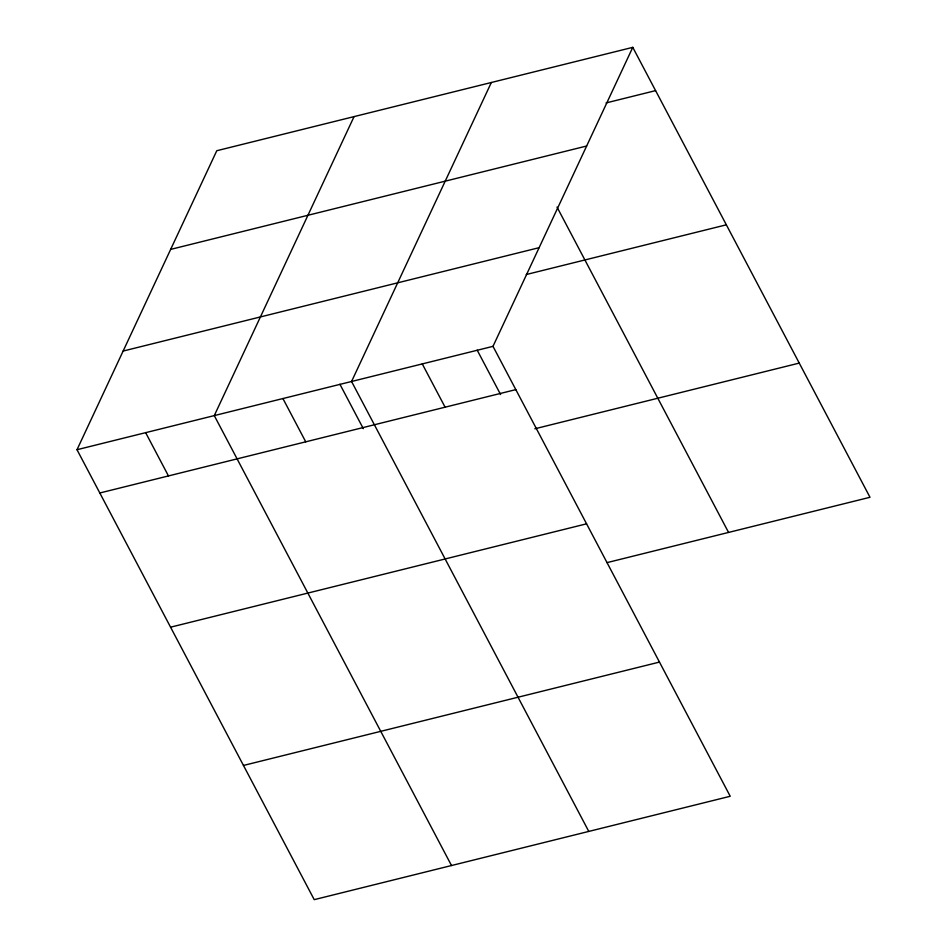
<?xml version="1.0" encoding="UTF-8"?>
<svg xmlns="http://www.w3.org/2000/svg" width="947" height="947" viewBox="0 0 947 947"><rect width="100%" height="100%" fill="white"/><g stroke="black" fill="none" stroke-linecap="round" stroke-linejoin="round"><path stroke-width="1.42" d="M632.774 47.35L492.996 346.342L730.22 796.273L314.226 899.65L77.003 449.718L216.78 150.727L632.774 47.35L869.997 497.282L607.003 562.636M354.06 116.611L214.282 415.603L451.506 865.534M491.339 82.496L351.562 381.487L588.785 831.43M606.08 102.927L655.584 90.628M170.649 249.392L586.643 146.016M123.134 351.053L539.127 247.676M526.272 274.535L726.337 224.818M77.003 449.718L492.996 346.342M99.826 492.985L515.819 389.619M534.83 428.79L799.244 363.092M170.578 627.186L586.572 523.821M243.474 765.448L659.467 662.083M557.014 207.062L728.563 532.427M477.193 350.165L500.584 394.52M422.279 363.92L445.09 407.186M339.926 384.281L363.305 428.636M282.916 398.545L305.739 441.823M145.649 432.661L168.459 475.927"/></g></svg>
